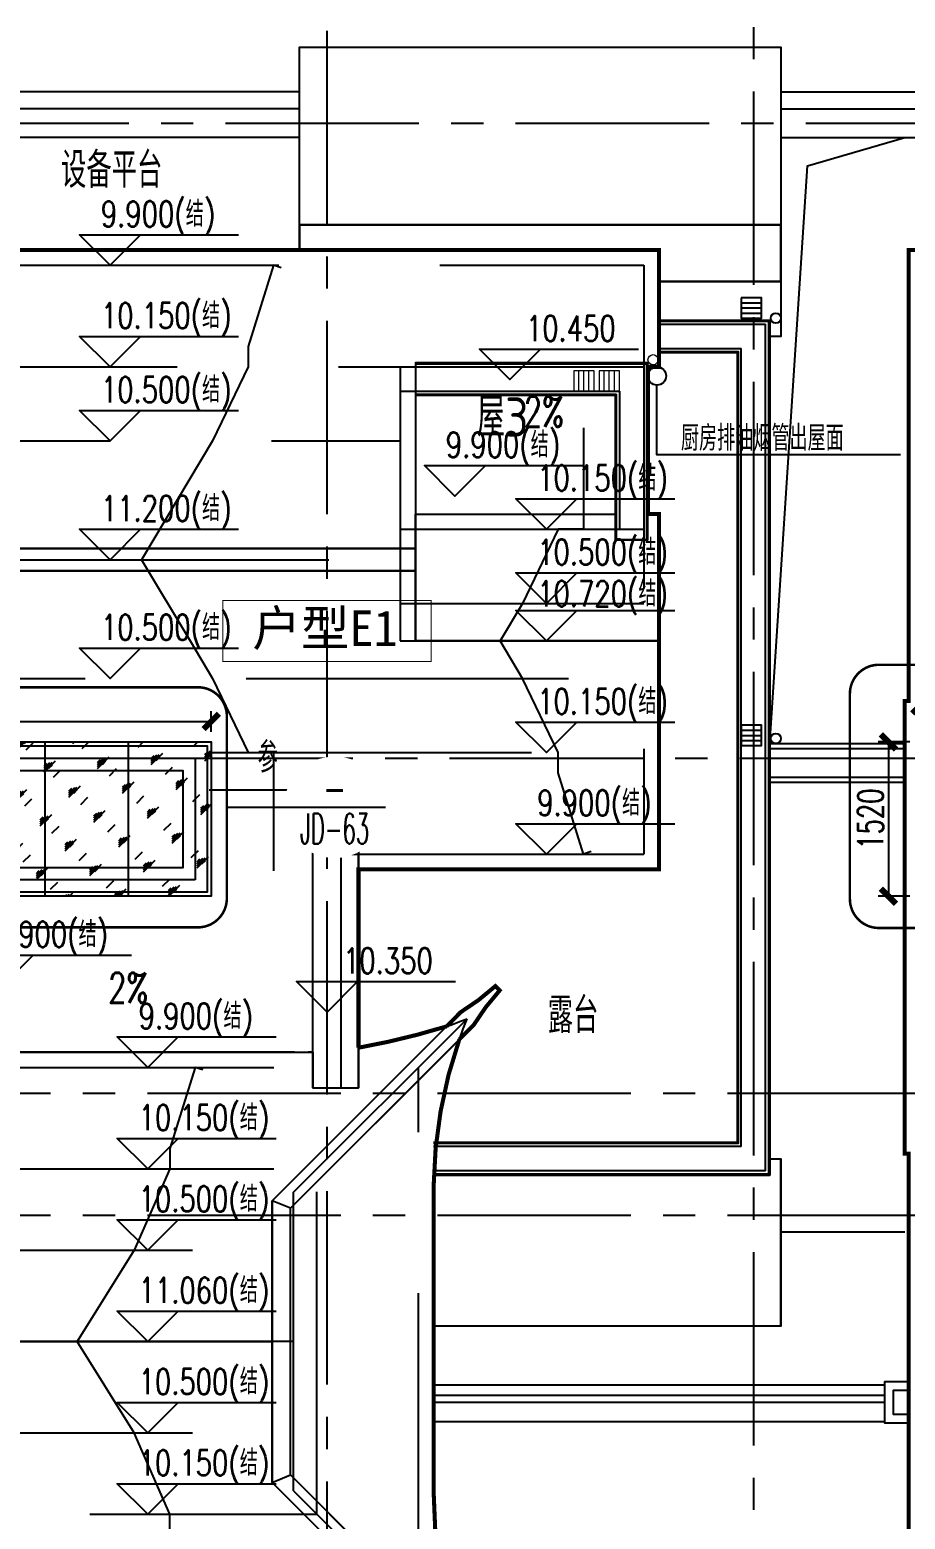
# Model space of a CAD drawing. Extents: x 296441 to 853063, y 459050 to 1117990.
# Drawn here: x 630371 to 638993, y 493115 to 507785 of the extents above; entities that cross this region are included whole.
import ezdxf
from ezdxf.enums import TextEntityAlignment as Align

# ---------------------------------------------------------------- set-up
doc = ezdxf.new("R2010")
doc.units = 0
doc.header["$LTSCALE"] = 1000
for name, pattern in [('14-GRID$0$CENTER2', [28.575, 19.05, -3.175, 3.175, -3.175]), ('CENTER', [50.8, 31.75, -6.35, 6.35, -6.35]), ('DASH', [0.35, 0.25, -0.1]), ('E2-E3-RF$0$E1-FL03$0$HIDDEN', [0.375, 0.25, -0.125]), ('E2-E3-RF$0$E1-FL03$0$HIDDEN2', [4.7625, 3.175, -1.5875]), ('E2-E3-RF$0$HIDDEN', [0.375, 0.25, -0.125]), ('E2-E3-RF$0$HIDDEN2', [4.7625, 3.175, -1.5875])]:
    doc.linetypes.add(name, pattern=pattern)
for name, color, linetype in [('14-GRID$0$G-GRID', 9, '14-GRID$0$CENTER2'), ('14-name$0$A-ANNO-IDEN', 2, 'Continuous'), ('D-PLAN-ROOF$0$A-ROOF', 2, 'Continuous'), ('DIM_SYMB', 3, 'Continuous'), ('DZ-3-PLAN-FL03$0$A-ROOF', 2, 'Continuous'), ('E-TEXT-BS01-MI-14$0$A-ROOM-IDEN', 4, 'Continuous'), ('E1-RF$0$A-OVLK', 140, 'Continuous'), ('E2-E3-RF$0$A-OVLK', 140, 'Continuous'), ('E2-E3-RF$0$A-ROOF', 2, 'Continuous'), ('E2-E3-RF$0$A-SLAB-OTLN', 144, 'E2-E3-RF$0$HIDDEN'), ('E2-E3-RF$0$E1-FL03$0$A-ROOF', 2, 'Continuous'), ('E2-E3-RF$0$E1-FL03$0$A-SLAB-OTLN', 144, 'E2-E3-RF$0$E1-FL03$0$HIDDEN'), ('E2-E3-TEXT-RF$0$A-ANNO-LEVL', 3, 'Continuous'), ('E2-E3-TEXT-RF$0$A-ANNO-LEVL-TEXT', 255, 'Continuous'), ('E2-E3-TEXT-RF$0$A-ANNO-SYMB', 6, 'Continuous'), ('E2-E3-TEXT-RF$0$A-ANNO-TEXT', 33, 'Continuous'), ('E2-E3-TEXT-RF$0$A-ROOM-IDEN', 4, 'Continuous'), ('PUB_TEXT', 7, 'Continuous'), ('X修改线', 1, 'Continuous'), ('ZT1_Dim---标注---PM、LM、DY、JD', 252, 'Continuous'), ('ZT1_Dim---索引---PM、LM、DY、JD', 2, 'Continuous'), ('ZT1_通用--填充---PM、LM、DY、JD', 8, 'Continuous'), ('ZT1_通用--轴线---PM、LM、DY、JD', 1, 'CENTER'), ('ZT3_面板--玻璃板-PM、LM、DY、JD', 4, 'Continuous')]:
    doc.layers.add(name, color=color, linetype=linetype)
doc.layers.add('E2-E3-RF$0$A-ANNO-NPLT', color=215, linetype='Continuous', plot=False)
doc.layers.add('E2-E3-RF$0$ENTR-DETL-P$0$A-ANNO-NPLT', color=215, linetype='Continuous', plot=False)
doc.layers.add('E2-E3-RF$0$P-SEWG-EQPM', color=4, linetype='Continuous', lineweight=0)
doc.styles.add('14-name$0$GOA_03_黑体_1.00', font='simhei.ttf')
doc.styles.add('14-name$0$GOA_04_COMPLEX_1.00', font='complex.shx')
doc.styles.add('_TCH_DIM', font='SIMPLEX', dxfattribs={"bigfont": 'GBCBIG'})
doc.styles.add('E2-E3-RF$0$E1-FL03$0$hz', font='simplex', dxfattribs={"width": 0.7, "bigfont": 'hztxt'})
doc.styles.add('E2-E3-RF$0$hz', font='simplex', dxfattribs={"width": 0.7, "bigfont": 'hztxt'})
doc.styles.add('E2-E3-TEXT-RF$0$GOA_01_thin_0.75', font='romans.shx', dxfattribs={"width": 0.75, "bigfont": 'hzdx.shx'})
doc.styles.get("Standard").update_dxf_attribs({"font": 'gbenor.shx', "bigfont": 'gbcbig.shx'})
doc.styles.add('ZT-DIMSTYLE', font='ROMANS.shx', dxfattribs={"width": 0.7, "bigfont": 'CHINESE.shx'})
doc.styles.add('ZT-STYLE', font='ROMANS.shx', dxfattribs={"width": 0.7, "bigfont": 'CHINESE.shx'})
doc.styles.add('卓越符号', font='ROMANS.shx', dxfattribs={"width": 0.7, "bigfont": 'CHINESE.shx'})
doc.dimstyles.new('ZT-DIM100', dxfattribs={"dimscale": 100, "dimtxt": 2.5, "dimasz": 1.5, "dimexe": 1, "dimexo": 1, "dimgap": 0.5, "dimtad": 1, "dimdec": 0, "dimdsep": 46, "dimtxsty": 'ZT-DIMSTYLE', "dimblk": 'ARCHTICK', "dimcen": 2.5, "dimclrd": 175, "dimclre": 175, "dimclrt": 7, "dimazin": 2, "dimtfac": 1, "dimtix": 1, "dimtmove": 2, "dimatfit": 3, "dimfxl": 0, "dimarcsym": 0})

# ---------------------------------------------------------------- blocks, each defined once
blk = doc.blocks.new('*U2129')
at = {"const_width": 10}
blk.add_lwpolyline([(-1025, 0), (1025, 0), (1025, -600), (-1025, -600)], close=True, dxfattribs=at)
at = {"style": '14-name$0$GOA_04_COMPLEX_1.00', "width": 0.8}
blk.add_attdef('房间编号', text='', height=300, dxfattribs=at).set_placement((-532, -481), align=Align.CENTER)
blk = doc.blocks.new('TTTTT')
at = {"layer": 'D-PLAN-ROOF$0$A-ROOF', "color": 8}
for p, q in [((1590494, 591812), (1591714, 591812)), ((1590494, 591812), (1591884, 591812)), ((1590494, 591642), (1591714, 591642)), ((1590494, 591642), (1591884, 591642)), ((1590494, 591362), (1591714, 591362)), ((1590494, 591362), (1591884, 591362))]:
    blk.add_line(p, q, dxfattribs=at)
for points in [[(1585754, 591812), (1582284, 591812)], [(1585754, 591642), (1582284, 591642)], [(1585754, 591362), (1582564, 591362), (1582564, 591175)], [(1590384, 585392), (1590755, 591082), (1591714, 591362)]]:
    blk.add_lwpolyline(points, dxfattribs=at)
blk = doc.blocks.new('E2-E3-RF$0$$PS002_0')
at = {"color": 0}
for p, q in [((-0.25, -0.5), (-0.25, 0.5)), ((0, -0.5), (0, 0.5)), ((0.25, -0.5), (0.25, 0.5))]:
    blk.add_line(p, q, dxfattribs=at)
blk.add_lwpolyline([(-0.5, -0.5), (0.5, -0.5), (0.5, 0.5), (-0.5, 0.5)], close=True, dxfattribs=at)
at = {"color": 0, "style": 'E2-E3-RF$0$hz', "width": 0.7, "flags": 1}
for tag, p in [('UNIT', (0, 0)), ('SPEC', (0, -0.002)), ('WHAT', (0, -0.003))]:
    blk.add_attdef(tag, p, '', height=0.001, dxfattribs=at)
blk = doc.blocks.new('E2-E3-RF$0$E1-FL03$0$$PS002_0')
at = {"color": 0}
for p, q in [((-0.25, -0.5), (-0.25, 0.5)), ((0, -0.5), (0, 0.5)), ((0.25, -0.5), (0.25, 0.5))]:
    blk.add_line(p, q, dxfattribs=at)
blk.add_lwpolyline([(-0.5, -0.5), (0.5, -0.5), (0.5, 0.5), (-0.5, 0.5)], close=True, dxfattribs=at)
at = {"color": 0, "style": 'E2-E3-RF$0$E1-FL03$0$hz', "width": 0.7, "flags": 1}
for tag, p in [('UNIT', (0, 0)), ('SPEC', (0, -0.002)), ('WHAT', (0, -0.003))]:
    blk.add_attdef(tag, p, '', height=0.001, dxfattribs=at)
blk = doc.blocks.new('*U1604')
at = {"layer": 'ZT1_通用--填充---PM、LM、DY、JD', "ltscale": 20}
h = blk.add_hatch(dxfattribs=at)
h.set_pattern_fill('玻璃C', color=256, scale=50)
h.set_pattern_definition([(45, (-159.75, -1340), (-244.942, 244.942), [112, -288]), (45, (-111.75, -1320), (-244.942, 244.942), [48, -352]), (45, (-159.75, -1320), (-244.942, 244.942), [80, -320]), (45, (-135.75, -1340), (268.7, -268.7), [100, -300]), (45, (-159.75, -1360), (-244.942, 244.942), [160, -240]), (45, (-159.75, -1300), (-244.942, 244.942), [40, -360])])
h.paths.add_polyline_path([(-160, 160), (4760, 160), (4760, -1360), (-160, -1360)])
at = {"layer": 'E1-RF$0$A-OVLK'}
for points in [[(-120, 120), (4720, 120), (4720, -1320), (-120, -1320)], [(120, -120), (4480, -120), (4480, -1080), (120, -1080)]]:
    blk.add_lwpolyline(points, close=True, dxfattribs=at)
at = {"layer": 'ZT1_通用--轴线---PM、LM、DY、JD', "ltscale": 200}
blk.add_lwpolyline([(0, 0), (4600, 0), (4600, -1200), (0, -1200)], close=True, dxfattribs=at)
at = {"layer": 'ZT3_面板--玻璃板-PM、LM、DY、JD', "ltscale": 200}
blk.add_lwpolyline([(-160, 160), (4760, 160), (4760, -1360), (-160, -1360)], close=True, dxfattribs=at)
blk = doc.blocks.new('卓越-指向索引')
blk.add_wipeout([(0, 5), (-0.52, 4.97), (-1.04, 4.89), (-1.55, 4.76), (-2.03, 4.57), (-2.5, 4.33), (-2.94, 4.05), (-3.35, 3.72), (-3.72, 3.35), (-4.05, 2.94), (-4.33, 2.5), (-4.57, 2.03), (-4.76, 1.55), (-4.89, 1.04), (-4.97, 0.52), (-5, 0), (-4.97, -0.52), (-4.89, -1.04), (-4.76, -1.55), (-4.57, -2.03), (-4.33, -2.5), (-4.05, -2.94), (-3.72, -3.35), (-3.35, -3.72), (-2.94, -4.05), (-2.5, -4.33), (-2.03, -4.57), (-1.55, -4.76), (-1.04, -4.89), (-0.52, -4.97), (0, -5), (0.52, -4.97), (1.04, -4.89), (1.55, -4.76), (2.03, -4.57), (2.5, -4.33), (2.94, -4.05), (3.35, -3.72), (3.72, -3.35), (4.05, -2.94), (4.33, -2.5), (4.57, -2.03), (4.76, -1.55), (4.89, -1.04), (4.97, -0.52), (5, 0), (4.97, 0.52), (4.89, 1.04), (4.76, 1.55), (4.57, 2.03), (4.33, 2.5), (4.05, 2.94), (3.72, 3.35), (3.35, 3.72), (2.94, 4.05), (2.5, 4.33), (2.03, 4.57), (1.55, 4.76), (1.04, 4.89), (0.52, 4.97)])
blk.add_line((-5, 0), (5, 0))
at = {"color": 0, "style": '卓越符号', "width": 0.7, "flags": 8}
blk.add_attdef('索引编号', text='', height=3, dxfattribs=at).set_placement((0, 0.37), align=Align.CENTER)
at = {"color": 0, "style": '卓越符号', "width": 0.892319, "flags": 8}
blk.add_attdef('图号', text='', height=3, dxfattribs=at).set_placement((-3.41, -3.6), (3.41, -3.6), align=Align.FIT)
blk = doc.blocks.new('_ArchTick')
at = {"color": 0, "linetype": 'ByBlock', "const_width": 0.4}
blk.add_lwpolyline([(-0.5, -0.5), (0.5, 0.5)], dxfattribs=at)
blk = doc.blocks.new('*D1606')
at = {"layer": 'Defpoints', "color": 0, "ltscale": 1000, "transparency": 16777216}
for p in [(4880, 242, 0), (-40, 40), (4880, 40)]:
    blk.add_point(p, dxfattribs=at)
at = {"layer": 'ZT1_Dim---标注---PM、LM、DY、JD', "color": 175, "linetype": 'ByBlock', "lineweight": -2, "ltscale": 1000, "transparency": 16777216}
for p, q in [((-40, 140, 0), (-40, 342, 0)), ((4880, 140, 0), (4880, 342, 0)), ((-40, 242, 0), (4880, 242, 0))]:
    blk.add_line(p, q, dxfattribs=at)
at = {"layer": 'ZT1_Dim---标注---PM、LM、DY、JD', "color": 175, "lineweight": -2, "ltscale": 1000, "transparency": 16777216, "xscale": 150, "yscale": 150, "zscale": 150, "rotation": 180}
blk.add_blockref('_ArchTick', (-40, 242, 0), dxfattribs=at)
at = {"layer": 'ZT1_Dim---标注---PM、LM、DY、JD', "color": 175, "lineweight": -2, "ltscale": 1000, "transparency": 16777216, "xscale": 150, "yscale": 150, "zscale": 150}
blk.add_blockref('_ArchTick', (4880, 242, 0), dxfattribs=at)
at = {"layer": 'ZT1_Dim---标注---PM、LM、DY、JD', "color": 7, "ltscale": 1000, "transparency": 16777216, "insert": (2420, 417, 0), "char_height": 250, "attachment_point": 5, "style": 'ZT-DIMSTYLE'}
blk.add_mtext('4920', dxfattribs=at)
blk = doc.blocks.new('*D1607')
at = {"layer": 'Defpoints', "color": 0, "ltscale": 1000, "transparency": 16777216}
for p in [(-40, 40), (-311, -1480, 0), (-40, -1480)]:
    blk.add_point(p, dxfattribs=at)
at = {"layer": 'ZT1_Dim---标注---PM、LM、DY、JD', "color": 175, "linetype": 'ByBlock', "lineweight": -2, "ltscale": 1000, "transparency": 16777216}
for p, q in [((-140, 40, 0), (-411, 40, 0)), ((-311, 40, 0), (-311, -1480, 0)), ((-140, -1480, 0), (-411, -1480, 0))]:
    blk.add_line(p, q, dxfattribs=at)
at = {"layer": 'ZT1_Dim---标注---PM、LM、DY、JD', "color": 175, "lineweight": -2, "ltscale": 1000, "transparency": 16777216, "xscale": 150, "yscale": 150, "zscale": 150}
for p, rotation in [((-311, 40, 0), 90), ((-311, -1480, 0), 270)]:
    blk.add_blockref('_ArchTick', p, dxfattribs=dict(at, rotation=rotation))
at = {"layer": 'ZT1_Dim---标注---PM、LM、DY、JD', "color": 7, "ltscale": 1000, "transparency": 16777216, "insert": (-486, -720, 0), "char_height": 250, "attachment_point": 5, "rotation": 90, "style": 'ZT-DIMSTYLE'}
blk.add_mtext('1520', dxfattribs=at)
blk = doc.blocks.new('*U1611')
at = {"layer": 'ZT1_通用--填充---PM、LM、DY、JD', "ltscale": 20}
h = blk.add_hatch(dxfattribs=at)
h.set_pattern_fill('玻璃C', color=256, scale=50)
h.set_pattern_definition([(45, (-2460, -1340), (-244.942, 244.942), [112, -288]), (45, (-2412, -1320), (-244.942, 244.942), [48, -352]), (45, (-2460, -1320), (-244.942, 244.942), [80, -320]), (45, (-2436, -1340), (268.7, -268.7), [100, -300]), (45, (-2460, -1360), (-244.942, 244.942), [160, -240]), (45, (-2460, -1300), (-244.942, 244.942), [40, -360])])
h.paths.add_polyline_path([(-160, 160), (2460, 160), (2460, -1360), (-160, -1360)])
at = {"layer": 'E1-RF$0$A-OVLK'}
for points in [[(-120, 120), (2420, 120), (2420, -1320), (-120, -1320)], [(120, -120), (2180, -120), (2180, -1080), (120, -1080)]]:
    blk.add_lwpolyline(points, close=True, dxfattribs=at)
at = {"layer": 'ZT1_通用--轴线---PM、LM、DY、JD', "ltscale": 200}
blk.add_lwpolyline([(0, 0), (2300, 0), (2300, -1200), (0, -1200)], close=True, dxfattribs=at)
at = {"layer": 'ZT3_面板--玻璃板-PM、LM、DY、JD', "ltscale": 200}
blk.add_lwpolyline([(-160, 160), (2460, 160), (2460, -1360), (-160, -1360)], close=True, dxfattribs=at)
blk = doc.blocks.new('*D1608')
at = {"layer": 'Defpoints', "color": 0, "ltscale": 1000, "transparency": 16777216}
for p in [(662515, 605569), (659895, 605213), (662515, 605213)]:
    blk.add_point(p, dxfattribs=at)
at = {"layer": 'ZT1_Dim---标注---PM、LM、DY、JD', "color": 175, "linetype": 'ByBlock', "lineweight": -2, "ltscale": 1000, "transparency": 16777216}
for p, q in [((659895, 605313), (659895, 605669)), ((659895, 605569), (662515, 605569)), ((662515, 605313), (662515, 605669))]:
    blk.add_line(p, q, dxfattribs=at)
at = {"layer": 'ZT1_Dim---标注---PM、LM、DY、JD', "color": 175, "lineweight": -2, "ltscale": 1000, "transparency": 16777216, "xscale": 150, "yscale": 150, "zscale": 150, "rotation": 180}
blk.add_blockref('_ArchTick', (659895, 605569), dxfattribs=at)
at = {"layer": 'ZT1_Dim---标注---PM、LM、DY、JD', "color": 175, "lineweight": -2, "ltscale": 1000, "transparency": 16777216, "xscale": 150, "yscale": 150, "zscale": 150}
blk.add_blockref('_ArchTick', (662515, 605569), dxfattribs=at)
at = {"layer": 'ZT1_Dim---标注---PM、LM、DY、JD', "color": 7, "ltscale": 1000, "transparency": 16777216, "insert": (661205, 605744), "char_height": 250, "attachment_point": 5, "style": 'ZT-DIMSTYLE'}
blk.add_mtext('2620', dxfattribs=at)
blk = doc.blocks.new('*D1609')
at = {"layer": 'Defpoints', "color": 0, "ltscale": 1000, "transparency": 16777216}
for p in [(659895, 605213), (659584, 603693), (659895, 603693)]:
    blk.add_point(p, dxfattribs=at)
at = {"layer": 'ZT1_Dim---标注---PM、LM、DY、JD', "color": 175, "linetype": 'ByBlock', "lineweight": -2, "ltscale": 1000, "transparency": 16777216}
for p, q in [((659795, 605213), (659484, 605213)), ((659584, 605213), (659584, 603693)), ((659795, 603693), (659484, 603693))]:
    blk.add_line(p, q, dxfattribs=at)
at = {"layer": 'ZT1_Dim---标注---PM、LM、DY、JD', "color": 175, "lineweight": -2, "ltscale": 1000, "transparency": 16777216, "xscale": 150, "yscale": 150, "zscale": 150}
for p, rotation in [((659584, 605213), 90), ((659584, 603693), 270)]:
    blk.add_blockref('_ArchTick', p, dxfattribs=dict(at, rotation=rotation))
at = {"layer": 'ZT1_Dim---标注---PM、LM、DY、JD', "color": 7, "ltscale": 1000, "transparency": 16777216, "insert": (659409, 604453), "char_height": 250, "attachment_point": 5, "rotation": 90, "style": 'ZT-DIMSTYLE'}
blk.add_mtext('1520', dxfattribs=at)
blk = doc.blocks.new('20200312140518')
at = {"layer": 'ZT1_Dim---索引---PM、LM、DY、JD', "linetype": 'DASH', "const_width": 25, "elevation": 0}
blk.add_lwpolyline([(-437.4, 578.4), (4747.8, 578.4, -0.4142136), (5033.5, 292.7), (5033.5, -1500.8, -0.4142136), (4747.8, -1786.5), (-437.4, -1786.5, -0.4142136), (-723.1, -1500.8), (-723.1, 292.7, -0.4142136)], format="xyb", close=True, dxfattribs=at)
at = {"layer": 'ZT1_Dim---索引---PM、LM、DY、JD', "elevation": 0}
blk.add_lwpolyline([(5033.5, -604), (5220.2, -604), (5594.8, -604)], dxfattribs=at)
at = {"layer": 'ZT3_面板--玻璃板-PM、LM、DY、JD', "ltscale": 200}
for p, q in [((780, 40), (780, -1480)), ((1600, 40), (1600, -1480)), ((2420, 40), (2420, -1480)), ((3240, 40), (3240, -1480)), ((4060, 40), (4060, -1480))]:
    blk.add_line(p, q, dxfattribs=at)
at = {"ltscale": 10}
blk.add_blockref('*U1604', (119.8, -120), dxfattribs=at)
at = {"layer": 'ZT1_Dim---标注---PM、LM、DY、JD', "ltscale": 1000}
dim = blk.add_linear_dim(base=(4880, 242.4, 0), p1=(-40, 40), p2=(4880, 40), dimstyle='ZT-DIM100', dxfattribs=at)
dim.commit()
dim.dimension.update_dxf_attribs({"geometry": '*D1606', "text_midpoint": (2420, 417.4, 0)})
dim = blk.add_linear_dim(base=(-310.9, -1480, 0), p1=(-40, 40), p2=(-40, -1480), angle=90, dimstyle='ZT-DIM100', dxfattribs=at)
dim.commit()
dim.dimension.update_dxf_attribs({"geometry": '*D1607', "text_midpoint": (-485.9, -720, 0)})
at = {"layer": 'ZT1_Dim---索引---PM、LM、DY、JD', "color": 7}
ref = blk.add_blockref('卓越-指向索引', (6094.8, -604, 0), dxfattribs=dict(at, xscale=100, yscale=100, zscale=100))
ref.add_attrib('索引编号', '-', dxfattribs={"layer": '0', "color": 0, "height": 300, "style": '卓越符号', "width": 0.7}).set_placement((6094.8, -567.5, 0), align=Align.CENTER)
ref.add_attrib('图号', 'JD-63', dxfattribs={"layer": '0', "color": 0, "height": 300, "style": '卓越符号', "width": 0.477344}).set_placement((5754.2, -964.2, 0), (6436.1, -964.2, 0), align=Align.FIT)
at = {"layer": 'ZT1_Dim---索引---PM、LM、DY、JD', "style": 'ZT-STYLE', "width": 0.7}
blk.add_text('参', height=300, dxfattribs=at).set_placement((5336.4, -111.8, 0), align=Align.MIDDLE_LEFT)
blk = doc.blocks.new('20200312140904')
at = {"layer": 'ZT1_Dim---索引---PM、LM、DY、JD', "linetype": 'DASH', "const_width": 25}
blk.add_lwpolyline([(-444.3, 799.6), (2791.9, 799.6, -0.4142136), (3077.6, 513.9), (3077.6, -1507, -0.4142136), (2791.9, -1792.7), (-444.3, -1792.7, -0.4142136), (-730.1, -1507), (-730.1, 513.9, -0.4142136)], format="xyb", close=True, dxfattribs=at)
at = {"layer": 'ZT1_Dim---索引---PM、LM、DY、JD'}
blk.add_lwpolyline([(3077.6, -496.6), (3626.8, -496.6), (4114.1, -496.6)], dxfattribs=at)
at = {"layer": 'ZT3_面板--玻璃板-PM、LM、DY、JD', "ltscale": 200}
for p, q in [((833.3, 40), (833.3, -1480)), ((1706.5, 40), (1706.5, -1480))]:
    blk.add_line(p, q, dxfattribs=at)
at = {"ltscale": 10, "extrusion": (0, 0, -1), "zscale": -1}
blk.add_blockref('*U1611', (-2420, -120), dxfattribs=at)
at = {"layer": 'ZT1_Dim---标注---PM、LM、DY、JD', "ltscale": 1000}
dim = blk.add_linear_dim(base=(2579.8, 396.1), p1=(-40, 40), p2=(2579.8, 40), dimstyle='ZT-DIM100', dxfattribs=at)
dim.commit()
dim.dimension.update_dxf_attribs({"geometry": '*D1608', "text_midpoint": (1269.9, 571.1), "insert": (-659935.1, -605172.8)})
dim = blk.add_linear_dim(base=(-351.1, -1480), p1=(-40, 40), p2=(-40, -1480), angle=90, dimstyle='ZT-DIM100', dxfattribs=at)
dim.commit()
dim.dimension.update_dxf_attribs({"geometry": '*D1609', "text_midpoint": (-526.1, -720), "insert": (-659935.1, -605172.8)})
at = {"layer": 'ZT1_Dim---索引---PM、LM、DY、JD', "color": 7}
ref = blk.add_blockref('卓越-指向索引', (4114.1, -496.6), dxfattribs=dict(at, xscale=100, yscale=100, zscale=100))
ref.add_attrib('索引编号', '-', dxfattribs={"layer": '0', "color": 0, "height": 300, "style": '卓越符号', "width": 0.7}).set_placement((4114.1, -460), align=Align.CENTER)
ref.add_attrib('图号', 'JD-64', dxfattribs={"layer": '0', "color": 0, "height": 300, "style": '卓越符号', "width": 0.472617}).set_placement((3773.5, -856.7), (4455.4, -856.7), align=Align.FIT)

msp = doc.modelspace()

# ---------------------------------------------------------------- linework, layer by layer
at = {"layer": '14-GRID$0$G-GRID', "color": 8, "ltscale": 0.1}
for p, q in [((633298.5, 483010.3), (633298.5, 515748.8)), ((637498.5, 515748.8), (637498.5, 482990.3)), ((595151, 506865), (674432.5, 506865)), ((620218.5, 500610.8), (674432.5, 500610.8)), ((620098.5, 497310.8), (674432.5, 497310.8)), ((620098.5, 496110.8), (674432.5, 496110.8))]:
    msp.add_line(p, q, dxfattribs=at)
at = {"layer": 'DIM_SYMB'}
for points in [[(635640.1, 503846, 0, 0, 0), (635640.1, 503846, 0, 0, 0), (635776.6, 503943.3, 80, 0, 0), (636020.8, 504117.5, 0, 0, 0)], [(631076.3, 498364, 0, 0, 0), (631076.3, 498364, 0, 0, 0), (630737.3, 498477.8, 80, 0, 0), (630452.9, 498573.2, 0, 0, 0)]]:
    msp.add_lwpolyline(points, format="xyseb", dxfattribs=at)
at = {"layer": 'DZ-3-PLAN-FL03$0$A-ROOF', "color": 251}
for p, q in [((637768.5, 505305), (636568.5, 505305)), ((636568.5, 504885), (637618.5, 504885)), ((637618.5, 496545), (637618.5, 504885)), ((636568.5, 504645), (637378.5, 504645)), ((637378.5, 496785), (637378.5, 504645)), ((637658.5, 500755), (638988.5, 500755)), ((637658.5, 500705), (638988.5, 500705)), ((637658.5, 500425), (638988.5, 500425)), ((637658.5, 500375), (638988.5, 500375)), ((637378.5, 496785), (634348.5, 496785)), ((637768.5, 495015), (637768.5, 496665)), ((637618.5, 496545), (634348.5, 496545)), ((637768.5, 495945), (638988.5, 495945)), ((637768.5, 495015), (634348.5, 495015)), ((638793.5, 494435), (634348.5, 494435)), ((638793.5, 494335), (634348.5, 494335)), ((638793.5, 494265), (634348.5, 494265)), ((638793.5, 494075), (634348.5, 494075))]:
    msp.add_line(p, q, dxfattribs=at)
for points in [[(633028.5, 505615), (633028.5, 507615), (637768.5, 507615), (637768.5, 504765), (637658.5, 504765)], [(636568.5, 505305), (637768.5, 505305), (637768.5, 505865), (633028.5, 505865), (633028.5, 505615)], [(636568.5, 504925), (637658.5, 504925), (637658.5, 496505), (634348.5, 496505)], [(636568.5, 504915), (637648.5, 504915), (637648.5, 496515), (634348.5, 496515)], [(636568.5, 504615), (637348.5, 504615), (637348.5, 496815), (634348.5, 496815)], [(636568.5, 504605), (637338.5, 504605), (637338.5, 496825), (634348.5, 496825)], [(634348.5, 496505), (637658.5, 496505), (637658.5, 496665)], [(637658.5, 496665), (637768.5, 496665), (637768.5, 495015), (634348.5, 495015)], [(639028.5, 494060), (638793.5, 494060), (638793.5, 494470), (639028.5, 494470)], [(639028.5, 494145), (638878.5, 494145), (638878.5, 494385), (639028.5, 494385)]]:
    msp.add_lwpolyline(points, dxfattribs=at)
for centre in [(637718.5, 504945), (637718.5, 500805)]:
    msp.add_circle(centre, 50, dxfattribs=at)
at = {"layer": 'E1-RF$0$A-OVLK'}
for p, q in [((639028.5, 501175), (638988.5, 501175)), ((638988.5, 496715), (638988.5, 501175)), ((638988.5, 496715), (639028.5, 496715))]:
    msp.add_line(p, q, dxfattribs=at)
at = {"layer": 'E2-E3-RF$0$A-ANNO-NPLT'}
for points in [[(632847.6, 505439.7), (632771.7, 505465), (632521.7, 504665), (632521.7, 504465), (632171.7, 503735), (631471.7, 502565)], [(635824.3, 503865), (635824.3, 502865), (635574.3, 502865), (635224.3, 502135), (635004.3, 501765)], [(631471.7, 502565), (631951.7, 501765), (632171.7, 501395), (632521.7, 500665), (632771.7, 500665), (632771.7, 499502.5)], [(635900.2, 499690.3), (635824.3, 499665), (635574.3, 500465), (635574.3, 500665), (635224.3, 501395), (635004.3, 501765)]]:
    msp.add_lwpolyline(points, dxfattribs=at)
at = {"layer": 'E2-E3-RF$0$A-OVLK'}
for p, q in [((634168.5, 504505), (636458.5, 504505)), ((634168.5, 504495), (636448.5, 504495)), ((636448.5, 502761.2), (636448.5, 504495)), ((636458.5, 502761.2), (636458.5, 504505)), ((634168.5, 504195), (636148.5, 504195)), ((636148.5, 502761.2), (636148.5, 504195)), ((634168.5, 504185), (636138.5, 504185)), ((636138.5, 502761.2), (636138.5, 504185)), ((636458.5, 502761.2), (636138.5, 502761.2)), ((633158.5, 497365), (633608.5, 497365))]:
    msp.add_line(p, q, dxfattribs=at)
for points in [[(633158.5, 497365), (633158.5, 500295), (633608.5, 500295), (633608.5, 497365)], [(633438.5, 497365), (633438.5, 500295)]]:
    msp.add_lwpolyline(points, dxfattribs=at)
msp.add_circle((636548.5, 504375), 90, dxfattribs=at)
at = {"layer": 'E2-E3-RF$0$A-ROOF'}
for p, q in [((636568.5, 505615), (629798.5, 505615)), ((636568.5, 505615), (636568.5, 504465)), ((634168.5, 504505), (634168.5, 501765)), ((636458.5, 504465), (636568.5, 504465)), ((634168.5, 503015), (636138.5, 503015)), ((636458.5, 503015), (636568.5, 503015)), ((636568.5, 503015), (636568.5, 499515)), ((634168.5, 502675), (625228.5, 502675)), ((625228.5, 502675), (634168.5, 502675)), ((634168.5, 502455), (625228.5, 502455)), ((625228.5, 502455), (634168.5, 502455)), ((634168.5, 501765), (636568.5, 501765)), ((633158.5, 500295), (632138.5, 500295)), ((633608.5, 499515), (636568.5, 499515)), ((634957.3, 498366.3), (634999.7, 498323.8)), ((632758.5, 496252.3), (634614.8, 498108.7)), ((632938.5, 496177.8), (634742.1, 497981.4)), ((634601.8, 497841.1), (634742.1, 497981.4)), ((632978.5, 497715), (629748.5, 497715)), ((634348.5, 493385), (634348.5, 496345)), ((632938.5, 496177.8), (632758.5, 496252.3)), ((632758.5, 493477.8), (632758.5, 496252.3)), ((632938.5, 493552.3), (632938.5, 496177.8)), ((632758.5, 494865), (627898.5, 494865)), ((632758.5, 493477.8), (632938.5, 493552.3)), ((632938.5, 493552.3), (634742.1, 491748.7)), ((632758.5, 493477.8), (634614.8, 491621.4))]:
    msp.add_line(p, q, dxfattribs=at)
for points in [[(629798.5, 505615), (636568.5, 505615), (636568.5, 504465), (636458.5, 504465), (636458.5, 504505), (634168.5, 504505), (634168.5, 502675), (625228.5, 502675), (625228.5, 505615), (625998.5, 505615), (627898.5, 503634.9), (629798.5, 505615)], [(634168.5, 503015), (636138.5, 503015), (636138.5, 502761.2), (636458.5, 502761.2), (636458.5, 503015), (636568.5, 503015), (636568.5, 501765), (634168.5, 501765), (634168.5, 503015)], [(622828.5, 501765), (625228.5, 501765), (625228.5, 502455), (634168.5, 502455), (634168.5, 501765), (636568.5, 501765), (636568.5, 499515), (633608.5, 499515), (633608.5, 500295), (633158.5, 500295), (633158.5, 500295), (632138.5, 500295)]]:
    msp.add_lwpolyline(points, dxfattribs=at)
for points in [[(633608.5, 497758.9, 0.0611679), (634678.5, 498045)], [(634348.5, 496345), (634348.5, 496345, -0.0961613), (634678.5, 498045)], [(629748.5, 497715), (633158.5, 497715), (633158.5, 497365), (633608.5, 497365), (633608.5, 497758.9, 0.0491445), (634474.6, 497968.4), (632758.5, 496252.3), (632758.5, 494865), (627898.5, 494865), (629748.5, 496715), (629748.5, 497715)], [(634601.8, 491889), (632938.5, 493552.3), (632938.5, 496177.8), (634601.8, 497841.1, 0.084077), (634348.5, 496345), (634348.5, 493385, 0.084077), (634601.8, 491889, -10.8610187)], [(632978.5, 497715, 0.0099065), (633158.5, 497718.6, 0.0099065)], [(624922.4, 491761.7), (626585.8, 493425), (630143.3, 493425), (630143.3, 493605), (629158.5, 493605), (627898.5, 494865), (632758.5, 494865), (632758.5, 493477.8), (634474.6, 491761.7, 0.0840769), (632978.5, 492015), (626418.5, 492015, 0.084077), (624922.4, 491761.7, 5.9048884)], [(634348.5, 493385), (634348.5, 493385, 0.0961613), (634678.5, 491685)]]:
    msp.add_lwpolyline(points, format="xyb", dxfattribs=at)
for centre, start, end in [((633460.4, 499999.8), 301.40172, 312.49935), ((636633.3, 496827), 137.50065, 148.59828)]:
    msp.add_arc(centre, 2215.7, start, end, dxfattribs=at)
at = {"layer": 'E2-E3-RF$0$A-SLAB-OTLN', "linetype": 'E2-E3-RF$0$HIDDEN2'}
for p, q in [((629648.5, 505465), (636418.5, 505465)), ((636418.5, 505465), (636418.5, 499665)), ((628648.5, 504465), (636418.5, 504465)), ((634018.5, 504465), (634018.5, 501765)), ((634018.5, 504225), (636178.5, 504225)), ((636178.5, 504225), (636178.5, 502865)), ((627988.9, 503735), (634018.5, 503735)), ((634018.5, 502865), (636418.5, 502865)), ((625378.5, 502565), (634018.5, 502565)), ((634018.5, 502135), (636418.5, 502135)), ((634018.5, 501765), (636418.5, 501765)), ((622978.5, 501395), (636418.5, 501395)), ((632138.5, 500665), (636418.5, 500665)), ((633438.5, 499665), (636418.5, 499665)), ((632968.5, 496335), (634678.5, 498045)), ((629598.5, 497565), (634198.5, 497565)), ((634198.5, 492165), (634198.5, 497565)), ((629598.5, 496565), (633198.5, 496565)), ((633198.5, 493165), (633198.5, 496565)), ((632968.5, 493395), (632968.5, 496335)), ((628798.5, 495765), (632968.5, 495765)), ((632968.5, 494865), (627898.5, 494865)), ((628798.5, 493965), (632968.5, 493965)), ((632968.5, 493395), (634348.5, 492015)), ((626198.5, 493165), (633198.5, 493165))]:
    msp.add_line(p, q, dxfattribs=at)
at = {"layer": 'E2-E3-RF$0$E1-FL03$0$A-ROOF'}
for p, q in [((633028.5, 505865), (637768.5, 505865)), ((637658.5, 496665), (637768.5, 496665))]:
    msp.add_line(p, q, dxfattribs=at)
at = {"layer": 'E2-E3-RF$0$E1-FL03$0$A-SLAB-OTLN', "linetype": 'E2-E3-RF$0$E1-FL03$0$HIDDEN2'}
msp.add_line((633178.5, 505865), (637618.5, 505865), dxfattribs=at)
at = {"layer": 'E2-E3-RF$0$ENTR-DETL-P$0$A-ANNO-NPLT'}
for points in [[(632074.4, 497539.7), (631998.5, 497565), (631748.5, 496765), (631748.5, 496565), (631398.5, 495765), (630838.5, 494865)], [(632074.4, 492190.3), (631998.5, 492165), (631748.5, 492965), (631748.5, 493165), (631398.5, 493965), (630838.5, 494865)]]:
    msp.add_lwpolyline(points, dxfattribs=at)
at = {"layer": 'E2-E3-RF$0$P-SEWG-EQPM'}
msp.add_circle((636509.8, 504535), 50, dxfattribs=at)
at = {"layer": 'E2-E3-TEXT-RF$0$A-ANNO-LEVL'}
for points in [[(631461.2, 505765), (631161.2, 505465), (630861.2, 505765), (632427.3, 505765)], [(631461.2, 504765), (631161.2, 504465), (630861.2, 504765), (632427.3, 504765)], [(635399.8, 504638.7), (635099.8, 504338.7), (634799.8, 504638.7), (636365.9, 504638.7)], [(631461.2, 504035), (631161.2, 503735), (630861.2, 504035), (632427.3, 504035)], [(634858.6, 503492.4), (634558.6, 503192.4), (634258.6, 503492.4), (635824.8, 503492.4)], [(635758.8, 503165), (635458.8, 502865), (635158.8, 503165), (636724.9, 503165)], [(631461.2, 502865), (631161.2, 502565), (630861.2, 502865), (632427.3, 502865)], [(635758.8, 502435), (635458.8, 502135), (635158.8, 502435), (636724.9, 502435)], [(635758.8, 502065), (635458.8, 501765), (635158.8, 502065), (636724.9, 502065)], [(631461.2, 501695), (631161.2, 501395), (630861.2, 501695), (632427.3, 501695)], [(635758.8, 500965), (635458.8, 500665), (635158.8, 500965), (636724.9, 500965)], [(635758.8, 499965), (635458.8, 499665), (635158.8, 499965), (636724.9, 499965)], [(630405.3, 498670.2), (630105.3, 498370.2), (629805.3, 498670.2), (631371.4, 498670.2)], [(633598.5, 498410.2), (633298.5, 498110.2), (632998.5, 498410.2), (634564.6, 498410.2)], [(631832.6, 497865), (631532.6, 497565), (631232.6, 497865), (632798.7, 497865)], [(631832.6, 496865), (631532.6, 496565), (631232.6, 496865), (632798.7, 496865)], [(631832.6, 496065), (631532.6, 495765), (631232.6, 496065), (632798.7, 496065)], [(631832.6, 495165), (631532.6, 494865), (631232.6, 495165), (632798.7, 495165)], [(631832.6, 494265), (631532.6, 493965), (631232.6, 494265), (632798.7, 494265)], [(631832.6, 493465), (631532.6, 493165), (631232.6, 493465), (632798.7, 493465)]]:
    msp.add_lwpolyline(points, dxfattribs=at)
at = {"layer": 'E2-E3-TEXT-RF$0$A-ANNO-SYMB'}
msp.add_lwpolyline([(638945.9, 503599.3), (636545.9, 503599.3), (636545.9, 504285.1)], dxfattribs=at)
msp.add_circle((636548.5, 504375), 90, dxfattribs=at)
at = {"layer": 'X修改线', "const_width": 40}
msp.add_lwpolyline([(629798.5, 505615), (636568.5, 505615), (636568.5, 504465), (636458.5, 504465), (636458.5, 503015), (636568.5, 503015), (636568.5, 499515), (633608.5, 499515), (633608.5, 497758.9, 0.030237), (634474.6, 497968.4), (634614.8, 498108.7), (634792.3, 498229.2), (634957.3, 498366.3), (634999.7, 498323.8), (634862.6, 498158.9), (634742.1, 497981.4), (634601.8, 497841.1, 0.0807861), (634348.9, 496404.4), (634348.5, 493385, 0.084077), (634601.8, 491889)], format="xyb", dxfattribs=at)
msp.add_lwpolyline([(639028.5, 505615), (639028.5, 501175), (638988.5, 501175), (638988.5, 496715), (639028.5, 496715), (639028.5, 492015), (643168.5, 492015), (643168.5, 496715), (643208.5, 496715), (643208.5, 499515), (646168.5, 499515), (646168.5, 502968.8), (646208.5, 502968.8), (646208.5, 505075), (643768.5, 505075), (643768.5, 505615)], close=True, dxfattribs=at)

# ---------------------------------------------------------------- block references
at = {"layer": '14-name$0$A-ANNO-IDEN'}
ref = msp.add_blockref('*U2129', (633298.5, 502162.4), dxfattribs=dict(at, xscale=-1))
ref.add_attrib('房间编号', '户型E1', dxfattribs={"layer": '0', "height": 350, "style": '14-name$0$GOA_03_黑体_1.00'}).set_placement((633279.3, 501716.7), align=Align.CENTER)
at = {"layer": 'DZ-3-PLAN-FL03$0$A-ROOF', "color": 251}
msp.add_blockref('TTTTT', (-952725.6, -84637), dxfattribs=at)
at = {"layer": 'DZ-3-PLAN-FL03$0$A-ROOF', "color": 251, "xscale": 200, "yscale": 200, "zscale": 200, "rotation": 270}
for p in [(637478.5, 505045), (637478.5, 500835)]:
    msp.add_blockref('E2-E3-RF$0$E1-FL03$0$$PS002_0', p, dxfattribs=at)
at = {"layer": 'E2-E3-RF$0$P-SEWG-EQPM', "xscale": 200, "yscale": 200, "zscale": 200}
for p in [(635828.5, 504325), (636078.5, 504325)]:
    msp.add_blockref('E2-E3-RF$0$$PS002_0', p, dxfattribs=at)

# ---------------------------------------------------------------- texts
at = {"layer": 'D-PLAN-ROOF$0$A-ROOF', "color": 8, "style": 'E2-E3-TEXT-RF$0$GOA_01_thin_0.75', "width": 0.75}
msp.add_text('设备平台', height=350, dxfattribs=at).set_placement((630678.6, 506227.9))
at = {"layer": 'E-TEXT-BS01-MI-14$0$A-ROOM-IDEN'}
msp.add_text('屋3', height=385.82, dxfattribs=at).set_placement((634774.1, 503777.3))
at = {"layer": 'E2-E3-TEXT-RF$0$A-ANNO-LEVL-TEXT', "style": 'E2-E3-TEXT-RF$0$GOA_01_thin_0.75', "width": 0.75}
for s, p in [('9.900(结)', (631071.3, 505845.2)), ('10.150(结)', (631071.3, 504845.2)), ('10.450', (635257.6, 504718.8)), ('10.500(结)', (631071.3, 504115.2)), ('9.900(结)', (634468.7, 503572.6)), ('10.150(结)', (635368.9, 503245.2)), ('11.200(结)', (631071.3, 502945.2)), ('10.500(结)', (635368.9, 502515.2)), ('10.720(结)', (635368.9, 502105.8)), ('10.500(结)', (631071.3, 501775.2)), ('10.150(结)', (635368.9, 501045.2)), ('9.900(结)', (635368.9, 500045.2)), ('9.900(结)', (630015.4, 498750.4)), ('10.350', (633456.3, 498490.3)), ('9.900(结)', (631442.7, 497945.2)), ('10.150(结)', (631442.7, 496945.2)), ('10.500(结)', (631442.7, 496145.2)), ('11.060(结)', (631442.7, 495245.2)), ('10.500(结)', (631442.7, 494345.2)), ('10.150(结)', (631442.7, 493545.2))]:
    msp.add_text(s, height=250, dxfattribs=at).set_placement(p)
at = {"layer": 'E2-E3-TEXT-RF$0$A-ANNO-TEXT', "style": 'E2-E3-TEXT-RF$0$GOA_01_thin_0.75', "width": 0.75}
msp.add_text('厨房排油烟管出屋面', height=250, dxfattribs=at).set_placement((636784.6, 503637.9))
at = {"layer": 'E2-E3-TEXT-RF$0$A-ROOM-IDEN', "style": 'E2-E3-TEXT-RF$0$GOA_01_thin_0.75', "width": 0.75}
msp.add_text('露台', height=350, dxfattribs=at).set_placement((635472.6, 497902.8))
at = {"layer": 'PUB_TEXT', "style": '_TCH_DIM', "width": 0.705882}
for p in [(635236.8, 503875.3), (631142.8, 498200.2)]:
    msp.add_text('2%%%', height=297.5, dxfattribs=at).set_placement(p)

# ---------------------------------------------------------------- next in the draw order: block references
at = {"layer": 'ZT3_面板--玻璃板-PM、LM、DY、JD', "ltscale": 1000}
for name, p in [('20200312140904', (639178.5, 500730.8)), ('20200312140518', (627278.4, 500730.8, 0))]:
    msp.add_blockref(name, p, dxfattribs=at)

doc.saveas('drawing.dxf')
